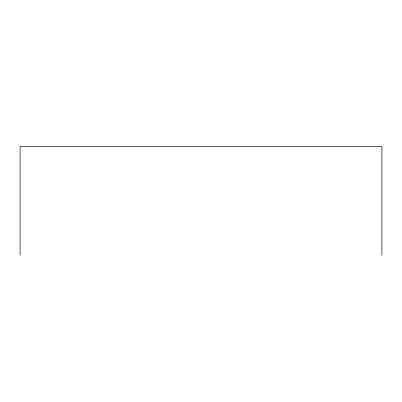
<?xml version="1.0" encoding="UTF-8"?>
<svg xmlns="http://www.w3.org/2000/svg" width="402" height="402" viewBox="0 0 402 402"><rect width="100%" height="100%" fill="white"/><g stroke="black" fill="none" stroke-linecap="round" stroke-linejoin="round"><path stroke-width="0.6" d="M381.9 255.446L381.9 146.554L20.1 146.554L20.1 255.446"/></g></svg>
